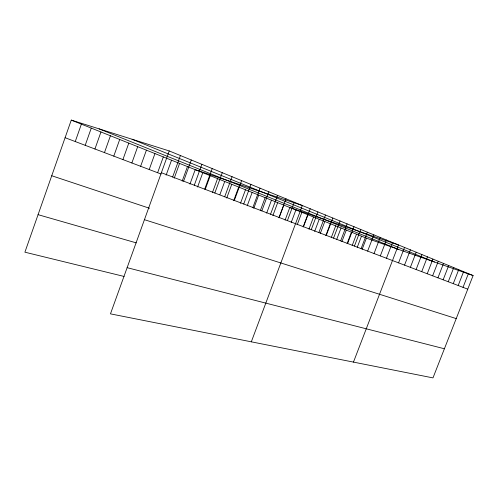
<?xml version="1.0" encoding="UTF-8"?>
<svg xmlns="http://www.w3.org/2000/svg" width="498" height="498" viewBox="0 0 498 498"><rect width="100%" height="100%" fill="white"/><g stroke="black" fill="none" stroke-linecap="round" stroke-linejoin="round"><path stroke-width="0.75" d="M169.233 150.944L110.463 313.858L432.98 377.895L473.1 275.55L169.233 150.944L71.27 120.105L24.9 252.187L124.114 276.458M75.254 141.557L81.386 124.151M85.202 145.316L91.277 128.104M94.931 149.002L100.963 131.976M104.462 152.606L110.438 135.767M113.787 156.129L119.713 139.477M122.919 159.59L128.795 143.113M131.864 162.971L137.697 146.667M140.629 166.288L146.412 150.159M149.213 169.538L154.953 153.571M157.629 172.719L163.325 156.92M166.139 175.134L171.53 160.2M172.644 176.995L180.413 155.532M174.225 178.203L179.579 163.419M182.168 181.172L187.466 166.575M183.613 181.16L191.294 159.995M189.95 184.129L195.204 169.669L302.336 205.525L251.316 341.827M194.288 185.219L201.895 164.34M197.582 187.024L202.798 172.706M204.69 189.172L212.21 168.573M205.325 189.153L210.243 175.688M212.416 192.651L217.558 178.608M214.825 193.025L222.27 172.694M219.911 194.625L224.729 181.477M224.698 196.778L232.068 176.709M226.727 198.042L231.775 184.297M233.68 200.675L238.691 187.061M234.328 200.439L241.623 180.631M240.503 203.271L245.483 189.782M243.721 204.006L250.942 184.453M247.213 205.811L252.15 192.446M252.884 207.492L260.031 188.176M253.799 208.313L258.705 195.067M260.286 210.735L265.141 197.644M261.824 210.891L268.901 191.817M266.648 213.15L271.466 200.171M270.551 214.208L277.56 195.365M272.904 215.522L277.685 202.661M279.079 217.445L286.014 198.833M279.048 217.85L283.798 205.108M285.086 220.147L289.805 207.51L398.475 244.948L353.462 362.108M287.402 220.608L294.268 202.219M291.206 222.469L295.893 209.944M297.238 224.71L301.875 212.335M303.151 226.957L307.752 214.688M303.481 226.721L310.223 208.762M308.965 229.161L313.535 216.997M311.25 229.671L317.929 211.918M314.68 231.333L319.218 219.269M318.851 232.56L325.462 215.012M320.301 233.462L324.808 221.504M325.829 235.566L330.305 223.708M326.277 235.386L332.832 218.031M331.27 237.627L335.714 225.868M333.548 238.15L340.041 220.988M336.636 239.619L341.037 227.997M340.663 240.851L347.094 223.876M341.902 241.617L346.272 230.088M347.087 243.584L351.426 232.155M347.623 243.497L353.997 226.708M352.186 245.52L356.493 234.178M354.433 246.087L360.751 229.478M357.209 247.425L361.486 236.177M361.106 248.62L367.368 232.193M362.152 249.305L366.404 238.144L473.1 275.55M367.642 251.104L373.849 234.851M374.042 253.538L380.192 237.453M380.316 255.922L386.411 239.999M386.46 258.257L392.505 242.501M398.568 262.863L404.507 247.425M404.532 265.129L410.42 249.847M410.371 267.345L416.21 252.225M416.104 269.524L421.893 254.553M421.719 271.659L427.458 256.837M427.228 273.757L432.924 259.072M432.631 275.811L438.277 261.269M437.935 277.822L443.537 263.423M443.139 279.801L448.692 265.54M448.25 281.744L453.759 267.619M453.261 283.648L458.726 269.655M458.185 285.516L463.607 271.653M463.016 287.358L468.394 273.62M127.127 267.675L444.397 348.768M38.072 214.669L136.234 242.862M144.439 219.686L456.224 318.602M51.736 175.744L149.493 208.264M65.095 137.709L161.066 174.02M161.383 172.713L467.765 289.157M71.27 120.105L366.404 238.144M99.121 128.87L398.363 249.349M132.082 139.247L434.48 262.01"/></g></svg>
